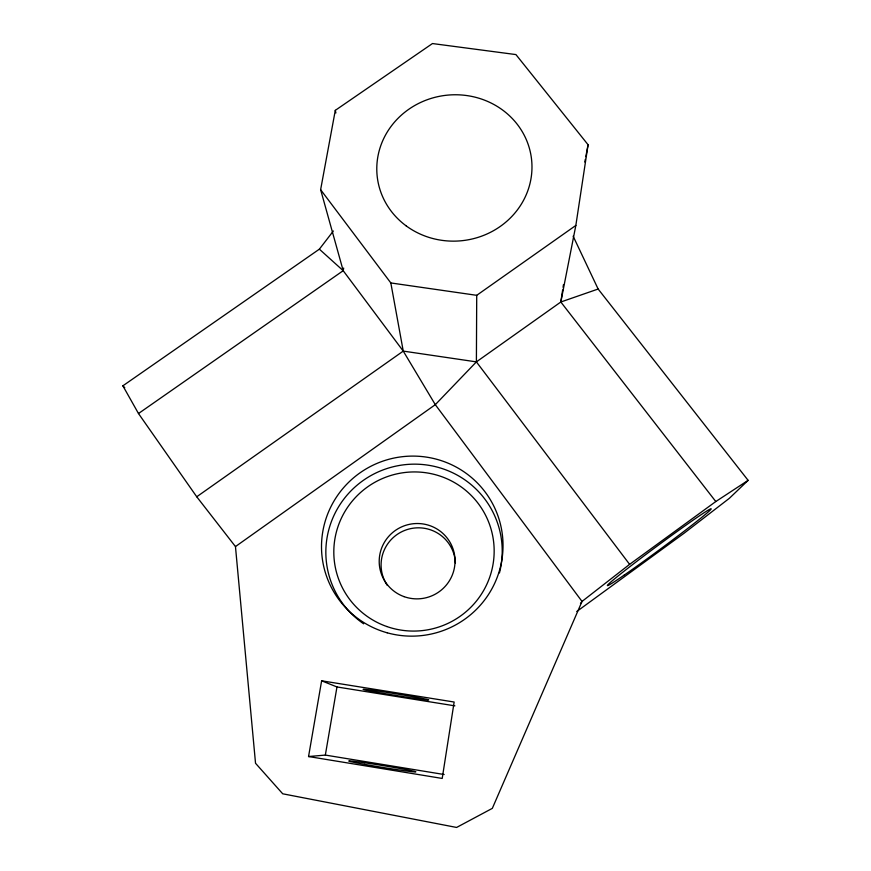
<?xml version="1.0" encoding="UTF-8"?>
<svg xmlns="http://www.w3.org/2000/svg" width="871" height="871" viewBox="0 0 871 871"><rect width="100%" height="100%" fill="white"/><g stroke="black" fill="none" stroke-linecap="round" stroke-linejoin="round"><path stroke-width="1.31" d="M573.14 236.183L598.137 289.03L748.124 480.357L715.799 501.544L629.613 564.354L476.393 361.879L476.72 295.323L575.84 225.437L588.077 144.749L515.926 54.579L432.462 43.55L335.302 110.356L320.626 189.693L343.196 270.685L403.251 351.1L435.304 404.667L582.024 601.436L492.322 808.364L456.6 827.45L282.716 793.797L255.53 763.268L235.464 546.574L196.737 496.775L138.489 413.529L122.876 385.82L319.363 249.171L333.343 231.011M235.464 546.574L435.304 404.667L476.393 361.879L560.826 301.997L562.655 289.967M563.058 287.299L563.472 284.621M308.552 756.54L325.34 755.081L336.968 686.958L321.628 680.806L308.552 756.54L442.207 778.445L454.15 702.026L321.628 680.806M138.489 413.529L343.196 270.685L343.675 268.05M584.789 162.028L585.301 159.371M585.802 156.715L588.077 144.749M715.799 501.544L560.826 301.997L575.84 225.437M580.489 603.451L582.024 601.436L629.613 564.354M748.124 480.357L729.354 498.31L684.127 533.194L576.744 611.518M196.737 496.775L403.251 351.1L476.393 361.879M560.826 301.997L598.137 289.03M320.626 189.693L390.829 282.944L476.72 295.323M336.968 686.958L454.869 705.848M325.34 755.081L444.156 774.515M319.363 249.171L343.196 270.685M122.876 385.82L124.749 387.715M335.302 110.356L335.879 112.98M390.829 282.944L403.251 351.1M387.345 585.454A37.213 36.92 -20.2 0 1 406.724 529.699A37.213 36.92 -20.2 0 1 455.402 563.047M363.664 623.821A88.276 87.427 -19.3 0 1 336.173 511.037A88.276 87.427 -19.3 0 1 445.908 469.883A88.276 87.427 -19.3 0 1 499.453 572.911M624.202 575.1A64.661 2.178 -36.5 0 0 709.832 510.471A64.661 2.178 -36.5 0 0 642.776 556.819A64.661 2.178 -36.5 0 0 624.202 575.1M406.071 225.796A77.639 73.131 -6.1 0 0 531.125 177.858A77.639 73.131 -6.1 0 0 425.952 100.198A77.639 73.131 -6.1 0 0 406.071 225.796M386.8 626.521A80.252 79.479 -19.3 0 0 492.899 536.971A80.252 79.479 -19.3 0 0 362.26 491.026A80.252 79.479 -19.3 0 0 386.8 626.521M404.079 596.646A37.965 37.649 -19.9 0 0 454.477 554.522A37.965 37.649 -19.9 0 0 392.799 532.41A37.965 37.649 -19.9 0 0 404.079 596.646M387.16 632.792A90.867 89.931 -19 0 0 500.357 523.874A90.867 89.931 -19 0 0 349.271 481.707A90.867 89.931 -19 0 0 387.16 632.792M373.365 691.585A33.457 0.817 9.2 0 0 428.097 700.012A33.457 0.817 9.2 0 0 386.321 692.293A33.457 0.817 9.2 0 0 373.365 691.585M364.622 764.357A33.751 0.925 9.2 0 0 415.772 771.88A33.751 0.925 9.2 0 0 367.061 763.116A33.751 0.925 9.2 0 0 364.622 764.357"/></g></svg>
